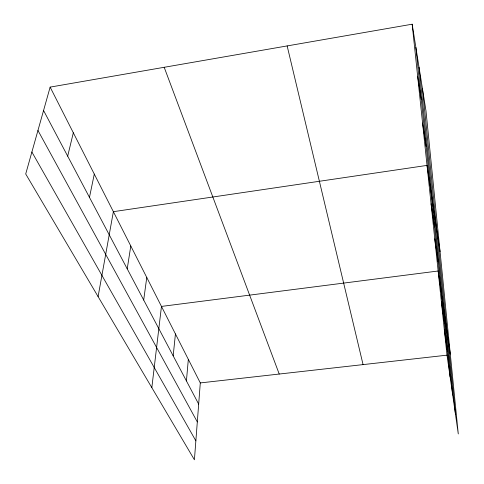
<?xml version="1.0" encoding="UTF-8"?>
<svg xmlns="http://www.w3.org/2000/svg" width="484" height="484" viewBox="0 0 484 484"><rect width="100%" height="100%" fill="white"/><g stroke="black" fill="none" stroke-linecap="round" stroke-linejoin="round"><path stroke-width="0.73" d="M50.142 87.114L200.297 382.923L194.411 459.8L25.712 173.98L50.142 87.114L412.168 24.2L425.993 110.927L458.287 433.942L446.998 355.165L412.168 24.2M186.419 380.92L188.337 359.364M173.175 355.849L175.432 333.936M151.831 387.66L161.462 306.42L438.141 271.004L450.295 354.034M143.694 300.038L146.767 277.465M127.219 268.85L130.795 245.999M98.095 296.613L113.371 211.677L427.027 165.395L440.059 251.644M89.461 197.381L94.295 174.095M67.687 156.157L73.32 132.773M200.297 382.923L446.998 355.165M31.89 152.024L195.863 440.845M37.952 130.468L197.309 421.921M43.566 110.497L198.676 404.116M164.191 67.294L279.226 374.041M287.151 45.926L363.067 364.609M417.65 76.272L421.298 99.686M422.574 123.081L426.168 146.531M431.075 203.824L434.535 227.02M434.759 238.884L438.153 261.85M441.341 301.387L444.584 323.748M444.282 329.344L447.458 351.366M415.871 47.42L450.102 376.83M419.041 67.324L452.715 395.059M422.478 88.887L455.498 414.467"/></g></svg>
